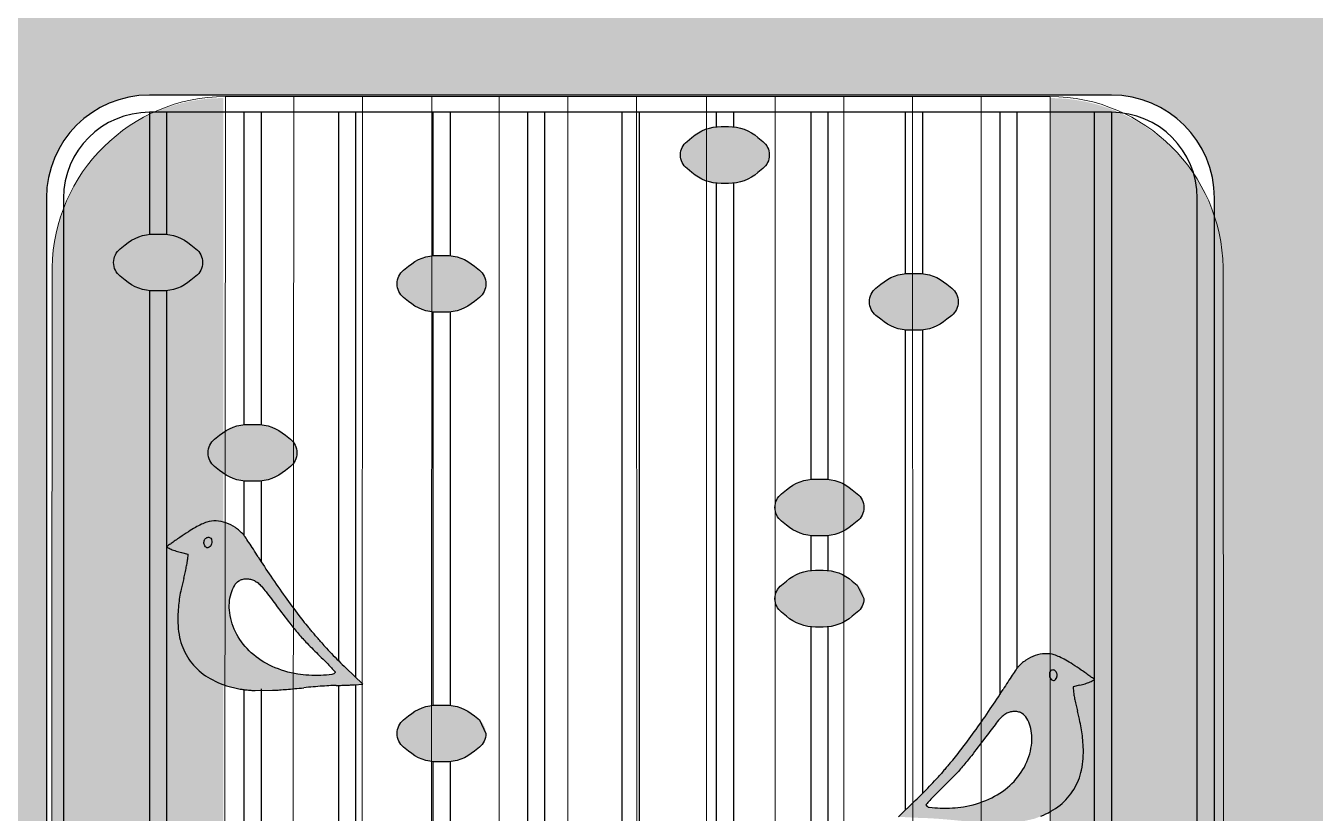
# Model space of a CAD drawing. Header units: millimetres. Extents: x 56222 to 3066687, y -650199 to -121287.
# Drawn here: x 140293.95 to 140331.48, y -185666.69 to -185643.77 of the extents above; entities that cross this region are included whole.
import ezdxf

# ---------------------------------------------------------------- set-up
doc = ezdxf.new("R2010")
doc.units = ezdxf.units.MM
doc.header["$MEASUREMENT"] = 0
for name, color, linetype, lineweight in [('A8_FURNITURE', 32, 'Continuous', 30), ('dim05', 1, 'Continuous', 13), ('Elevation 4.5', 206, 'Continuous', 5), ('FURNITURE', 32, 'Continuous', 9), ('NAME PLATE', 7, 'Continuous', 25)]:
    doc.layers.add(name, color=color, linetype=linetype, lineweight=lineweight)

msp = doc.modelspace()

# ---------------------------------------------------------------- hatches: boundary and pattern name
at = {"layer": 'dim05', "lineweight": 0, "true_color": 0xa47149, "transparency": 33554630}
h = msp.add_hatch(color=35, dxfattribs=at)
h.dxf.hatch_style = 1
h.paths.add_polyline_path([(140334.5350516986, -185637.8187954241), (140288.5429608864, -185637.8187954241), (140288.5506102971, -185729.7781201979), (140334.5427011093, -185729.7781201979), (140334.5414618115, -185714.8795877092), (140328.5427011093, -185714.8795877092), (140328.5427011093, -185717.7781201979, -0.4142135623730951), (140325.5427011093, -185720.7781201979), (140297.5451477507, -185720.7781201979, -0.4142135623730951), (140294.5451477507, -185717.7781201979), (140294.5451477507, -185648.7840202428, -0.4142135623730951), (140297.5451477507, -185645.7840202428), (140325.5427011093, -185645.7840202428, -0.4142135623730951), (140328.5427011093, -185648.7840202428), (140328.5427011093, -185675.679722592), (140334.5382010669, -185675.679722592)])
at = {"layer": 'Elevation 4.5', "lineweight": 0, "true_color": 0x000000, "transparency": 33554628}
h = msp.add_hatch(color=18, dxfattribs=at)
h.dxf.hatch_style = 1
h.paths.add_polyline_path([(140315.5869688192, -185647.531883352, 0.2335693837455621), (140315.3969354295, -185647.1317433859), (140315.2522657615, -185647.0174440036, 0.1866468864992518), (140314.4021929859, -185646.7009475137), (140314.1858597609, -185646.7009475137, 0.1866468864992447), (140313.3357869853, -185647.0174440036), (140313.1911173173, -185647.1317433859, 0.2294381312187929), (140313.0010839276, -185647.5240706734, 0.2335693837448415), (140313.1911173173, -185647.9242106395), (140313.3357869853, -185648.0385100218, 0.1866468864992493), (140314.1858597609, -185648.3550065117), (140314.4021929859, -185648.3550065117, 0.1866468864992456), (140315.2522657615, -185648.0385100218), (140315.3969354295, -185647.9242106396, 0.2294381312761698)])
h = msp.add_hatch(color=18, dxfattribs=at)
h.dxf.hatch_style = 1
h.paths.add_polyline_path([(140299.0881921399, -185650.6629312834, 0.2335693837451339), (140298.8981587502, -185650.2627913173), (140298.7534890822, -185650.148491935, 0.1866468864992515), (140297.9034163066, -185649.831995445), (140297.6870830816, -185649.831995445, 0.1866468864992447), (140296.837010306, -185650.148491935), (140296.692340638, -185650.2627913173, 0.229438131234605), (140296.5023072483, -185650.6551186047, 0.2335693837451812), (140296.692340638, -185651.0552585709), (140296.837010306, -185651.1695579532, 0.1866468864992518), (140297.6870830816, -185651.4860544431), (140297.9034163066, -185651.4860544431, 0.1866468864992437), (140298.7534890822, -185651.1695579532), (140298.8981587502, -185651.0552585709, 0.229438131234605)])
h.paths.add_polyline_path([(140307.1475470898, -185650.8822063142), (140307.0028774218, -185650.767906932, 0.1866468864992479), (140306.1528046463, -185650.451410442), (140305.9364714213, -185650.451410442, 0.186646886499249), (140305.0863986457, -185650.767906932), (140304.9417289777, -185650.8822063143, 0.2294381312187934), (140304.751695588, -185651.2745336017, 0.2335693837454127), (140304.9417289777, -185651.6746735679), (140305.0863986457, -185651.7889729502, 0.1866468864992496), (140305.9364714213, -185652.1054694401), (140306.1528046463, -185652.1054694401, 0.1866468864992459), (140307.0028774218, -185651.7889729502), (140307.1475470898, -185651.6746735679, 0.2294381312761696), (140307.3375804795, -185651.2823462804, 0.2335693837839362)])
h.paths.add_polyline_path([(140301.6479548634, -185655.8037559156), (140301.5032851954, -185655.6894565333, 0.1866468864992447), (140300.6532124198, -185655.3729600434), (140300.4368791948, -185655.3729600434, 0.1866468864992453), (140299.5868064193, -185655.6894565333), (140299.4421367512, -185655.8037559157, 0.2294381312187938), (140299.2521033615, -185656.1960832031, 0.2335693837448415), (140299.4421367512, -185656.5962231692), (140299.5868064193, -185656.7105225515, 0.1866468864992492), (140300.4368791948, -185657.0270190415), (140300.6532124198, -185657.0270190415, 0.186646886499244), (140301.5032851954, -185656.7105225515), (140301.6479548634, -185656.5962231693, 0.229438131276169), (140301.8379882531, -185656.2038958818, 0.2335693837839357)])
h = msp.add_hatch(color=18, dxfattribs=at)
h.dxf.hatch_style = 1
h.paths.add_polyline_path([(140321.0865610456, -185651.8061254187, 0.2335693837455621), (140320.896527656, -185651.4059854525), (140320.7518579879, -185651.2916860702, 0.1866468864992518), (140319.9017852124, -185650.9751895803), (140319.6854519874, -185650.9751895803, 0.1866468864992447), (140318.8353792118, -185651.2916860702), (140318.6907095438, -185651.4059854526, 0.2294381312187929), (140318.5006761541, -185651.79831274, 0.2335693837448415), (140318.6907095438, -185652.1984527061), (140318.8353792118, -185652.3127520884, 0.1866468864992493), (140319.6854519874, -185652.6292485784), (140319.9017852124, -185652.6292485784, 0.1866468864992456), (140320.7518579879, -185652.3127520884), (140320.8965276559, -185652.1984527062, 0.2294381312761698)])
h = msp.add_hatch(color=18, dxfattribs=at)
h.dxf.hatch_style = 1
h.paths.add_polyline_path([(140318.3367649324, -185657.7943405595, 0.2335693837455621), (140318.1467315427, -185657.3942005933), (140318.0020618747, -185657.279901211, 0.1866468864992518), (140317.1519890991, -185656.9634047211), (140316.9356558741, -185656.9634047211, 0.1866468864992447), (140316.0855830986, -185657.279901211), (140315.9409134305, -185657.3942005933, 0.2294381312187929), (140315.7508800408, -185657.7865278808, 0.2335693837448415), (140315.9409134305, -185658.1866678469), (140316.0855830986, -185658.3009672292, 0.1866468864992493), (140316.9356558741, -185658.6174637192), (140317.1519890991, -185658.6174637192, 0.1866468864992456), (140318.0020618747, -185658.3009672292), (140318.1467315427, -185658.186667847, 0.2294381312761698)])
h = msp.add_hatch(color=18, dxfattribs=at)
h.dxf.hatch_style = 1
edge = h.paths.add_edge_path()
edge.add_arc((140281.4802766849, -185671.3161949207), 22.71277757108558, 32.16172456926157, 32.81148210288643)
edge.add_arc((140286.7603878733, -185667.9118976654), 16.43035654375045, 32.81148210665176, 33.63723764329593)
edge.add_arc((140285.7816858284, -185668.563093992), 17.60590507442646, 33.63732160428831, 34.28730340976625)
edge.add_arc((140299.7705622937, -185659.0250711597), 0.674793347500813, 34.28730343310656, 41.16894355051372)
edge.add_arc((140299.3738456621, -185659.3719906622), 1.201801152872894, 41.16894354354579, 55.9920307366927)
edge.add_arc((140299.395425353, -185659.3400070516), 1.163218327600577, 55.99203073469801, 71.17988011244289)
edge.add_arc((140299.432661643, -185659.2307579685), 1.047797777297143, 71.1799864031716, 87.21540258183099)
edge.add_arc((140299.4465321404, -185658.9455838333), 0.7622865198643559, 87.21540257365744, 107.569980809068)
edge.add_arc((140299.605738788, -185659.4483806333), 1.289687106465092, 107.5699808175182, 114.984230487483)
edge.add_arc((140300.169309071, -185660.6578299747), 2.62399560651567, 114.984230472451, 119.3422138767468)
edge.add_arc((140300.7768600076, -185661.7386064191), 3.863832637452334, 119.3422138913767, 122.918402823684)
edge.add_arc((140303.3590651264, -185665.7272781277), 8.615388727239672, 122.9184028174024, 124.8820485785528)
edge.add_arc((140330.8378075738, -185705.1434437473), 56.66448235709579, 124.8820485660495, 125.0486099598604)
edge.add_arc((140317.357892401, -185685.9268498506), 33.19140002734221, 125.0486100054601, 125.297528854635)
edge.add_arc((140337.975514515, -185715.0488250652), 68.87298886579251, 125.2975288079876, 125.400118313947)
edge.add_arc((140298.2258915768, -185659.1159165257), 0.2543122433924807, 125.400118316436, 130.7660377782542)
edge.add_arc((140298.0710486379, -185658.9363141359), 0.01717651394238802, 130.7660378935498, 241.7913550572283)
edge.add_arc((140298.7494517421, -185657.6715559486), 1.452392192579913, 241.7913550735764, 246.6074439563219)
edge.add_arc((140298.8205749515, -185657.5071413058), 1.631530925651959, 246.6074439603124, 252.0734011422824)
edge.add_arc((140298.9852409262, -185656.9981336808), 2.166510967779784, 252.0734011402797, 256.4923487535344)
edge.add_line((140298.4791976686, -185659.1047162202), (140298.6635026259, -185659.148989957))
edge.add_line((140298.6635026259, -185659.148989957), (140298.6544534306, -185659.3039763482))
edge.add_arc((140297.9026452379, -185659.2600804995), 0.7530885764697608, 350.1867725936558, 356.65846321495945, ccw=False)
edge.add_arc((140293.2107372459, -185658.4485317226), 5.514665208493895, 348.6954306194755, 350.18677260226514, ccw=False)
edge.add_arc((140292.5600522278, -185658.3184649875), 6.178222552240888, 347.16117339176003, 348.6954936126226, ccw=False)
edge.add_arc((140292.3088661443, -185658.2612226114), 6.435848517784304, 345.672186875351, 347.1612144690426, ccw=False)
edge.add_arc((140310.2244499569, -185662.837110634), 12.0548760364553, 165.6721868666316, 167.2040636775351)
edge.add_arc((140302.3616803755, -185661.0513196521), 3.991862026780903, 167.204063686911, 170.6969806769675)
edge.add_arc((140301.7486762381, -185660.9508988679), 3.370687006033028, 170.6970534266985, 174.5650807287393)
edge.add_arc((140304.8993671725, -185661.2506643258), 6.535606071972467, 174.565080738195, 176.9223248547493)
edge.add_arc((140300.9758909212, -185661.0397096513), 2.606462683265474, 176.9223248525256, 191.7869719320551)
edge.add_arc((140300.1800978686, -185661.2057706437), 1.793527977553087, 191.7869719330732, 211.4585563509173)
edge.add_arc((140300.115201976, -185661.2454743579), 1.717449979413286, 211.4585563533364, 231.6243327161126)
edge.add_arc((140300.442306931, -185660.8324103711), 2.244346087587395, 231.6243327160234, 248.1267195580764)
edge.add_line((140299.6061644601, -185662.9151861942), (140299.7852785538, -185662.9870925891))
edge.add_line((140299.7852785538, -185662.9870925891), (140300.1445278553, -185663.0688922849))
edge.add_arc((140300.4394962927, -185661.5294255571), 1.567470632925063, 259.1533424034242, 262.434350220214)
edge.add_arc((140300.9825027252, -185657.441086274), 5.691712875962254, 262.4343501949585, 263.6909855828025)
edge.add_arc((140301.0439490542, -185656.885314059), 6.250871535311828, 263.6909856047576, 264.9343735003256)
edge.add_arc((140300.9135278233, -185658.3566238217), 4.773792622310335, 264.9343735001598, 266.4562436123144)
edge.add_line((140300.6184559288, -185663.1212884036), (140301.1252956739, -185663.1055746074))
edge.add_line((140301.1252956739, -185663.1055746074), (140301.2512273007, -185663.1055746074))
edge.add_arc((140301.2512273003, -185662.0569983513), 1.048576256143861, 270.0000000222639, 274.4026507890214)
edge.add_arc((140299.0769286468, -185633.8165460012), 29.37260710579882, 274.4026507642312, 274.7970686569487)
edge.add_arc((140299.2805759187, -185636.2436564366), 26.9369681186945, 274.7971488530964, 275.310263421353)
edge.add_arc((140298.2994846538, -185625.6887976321), 37.53732586980061, 275.3103236337591, 275.7105061503938)
edge.add_arc((140304.0074319097, -185682.7691454403), 19.82770500941959, 94.91844812055871, 95.7105061553006, ccw=False)
edge.add_arc((140304.0880749084, -185683.7060819931), 20.76810566715427, 94.15348781103518, 94.9184901770812, ccw=False)
edge.add_arc((140303.924096819, -185681.4478972862), 18.50397515314464, 93.39746178999599, 94.1535177038175, ccw=False)
edge.add_arc((140303.0145937348, -185666.1277550074), 3.156859616249403, 90.60034834854628, 93.39746178710669, ccw=False)
edge.add_arc((140302.89798424, -185654.9992372193), 7.972269097740296, 270.6003483631366, 271.0369806123186)
edge.add_line((140303.0422642766, -185662.970200639), (140303.7524566815, -185662.9344339143))
edge.add_arc((140319.8767440679, -185645.6261095705), 23.65524752161354, 223.9404505925304, 227.0283183088817, ccw=False)
edge.add_arc((140314.3842838192, -185650.9412046147), 16.01214733226215, 222.896776801858, 223.8834857300156, ccw=False)
edge.add_arc((140305.4894802884, -185659.2058337045), 3.870416654803198, 220.0632280018442, 222.8967767977496, ccw=False)
edge.add_arc((140226.9103947016, -185725.2894223112), 98.80242968147073, 40.06322799918034, 40.1516844981128)
edge.add_arc((140240.1219655121, -185714.1439864795), 81.51757089850346, 40.15175099837433, 40.25570186641909)
edge.add_arc((140243.4134232277, -185711.3570857555), 77.20474009557171, 40.25575072261492, 40.34538112926886)
edge.add_arc((140297.7512058982, -185665.2012534075), 5.909891156234724, 40.3453811102247, 40.94446054311418)
edge.add_arc((140308.0895194021, -185656.2318739536), 7.776981894013973, 217.2227130501662, 220.944460562683, ccw=False)
edge.add_arc((140321.4227072086, -185646.103100343), 24.52111375975269, 215.641396512841, 217.2227130518501, ccw=False)
edge.add_arc((140323.3156321363, -185644.7458294854), 26.85035160999695, 214.0867432932073, 215.6413965111122, ccw=False)
edge.add_arc((140317.8003667379, -185648.4780841373), 20.19093142486694, 212.1617245665263, 214.0867432949394, ccw=False)
edge = h.paths.add_edge_path(flags=16)
edge.add_arc((140299.3580417814, -185658.7853392561), 0.2322651146118047, 204.4953488956486, 219.9434680252169, ccw=False)
edge.add_arc((140299.3060672877, -185658.8090203023), 0.1751499683182469, 171.290389192147, 204.4953488683468, ccw=False)
edge.add_arc((140299.2968463743, -185658.8076077213), 0.1658214834924032, 136.6978099472737, 171.2903892049318, ccw=False)
edge.add_arc((140299.2592149793, -185658.7721429727), 0.1141120038685766, 93.00279646678632, 136.6978099550661, ccw=False)
edge.add_arc((140299.2585066592, -185658.7586400299), 0.1005904958060329, 45.000014898631775, 93.00279645580622, ccw=False)
edge.add_arc((140299.2619811849, -185658.7551655404), 0.09567680006221069, 11.325878481928214, 45.00003095784922, ccw=False)
edge.add_arc((140299.1020980477, -185658.7871884474), 0.2587353297781608, -4.7066212332899795, 11.325878482564974, ccw=False)
edge.add_arc((140299.0887451144, -185658.7860890829), 0.272133442740565, 339.6071331042216, 355.2933787699598, ccw=False)
edge.add_arc((140299.2232057556, -185658.8360754929), 0.1286820390840577, 312.14464819820995, 339.6071330874381, ccw=False)
edge.add_arc((140299.2133096113, -185658.8251403555), 0.1434302898713241, 290.55917258419873, 312.14464822246345, ccw=False)
edge.add_arc((140299.2396912759, -185658.8954797827), 0.06830621089635083, 252.9833380006609, 290.55917254643856, ccw=False)
edge.add_arc((140299.2442309188, -185658.8806467088), 0.08381841382622764, 219.9434680186553, 252.98333803240502, ccw=False)
edge = h.paths.add_edge_path(flags=16)
edge.add_arc((140300.3264701446, -185660.1951904546), 0.3224896342936749, 104.54598176385619, 123.51146245731499, ccw=False)
edge.add_arc((140300.3709580927, -185660.3666448312), 0.4996217341068242, 90.8832227233267, 104.5459817776453, ccw=False)
edge.add_arc((140300.3715409848, -185660.4044547997), 0.5374361954011544, 77.69642233482853, 90.88322270792588, ccw=False)
edge.add_arc((140300.3872122357, -185660.3326015101), 0.4638938039961975, 62.970975317138425, 77.69642235515062, ccw=False)
edge.add_arc((140300.3152043675, -185660.4737481014), 0.622347246046015, 51.14747338085027, 62.970975305511615, ccw=False)
edge.add_arc((140300.2033977876, -185660.61254668), 0.8005767519077509, 41.35852815053022, 51.14747337910302, ccw=False)
edge.add_arc((140298.551724429, -185662.0665692463), 3.00107817356593, 37.224918750188124, 41.3585281564371, ccw=False)
edge.add_arc((140247.0940680681, -185701.1603415164), 67.62470719938264, 36.79428501611818, 37.22491874805053, ccw=False)
edge.add_arc((140335.6875085862, -185634.8977615693), 43.00768952093476, 216.7942850155055, 217.637653555101)
edge.add_arc((140307.476234264, -185656.6529175619), 7.382378137841509, 217.6376535555531, 220.7440865039881)
edge.add_arc((140306.3746860016, -185657.6018741866), 5.928443046414641, 220.7440865036091, 224.3298438756137)
edge.add_arc((140316.8765304409, -185647.3428686672), 20.60958506176154, 224.3298438766727, 225.7480068876762)
edge.add_arc((140289.5507714006, -185675.3915927938), 18.5494245306522, 44.86726686309112, 45.748006887651115, ccw=False)
edge.add_arc((140298.9598321702, -185666.0260259717), 5.27372242245683, 42.62086097932121, 44.86726685715291, ccw=False)
edge.add_arc((140297.1786895181, -185667.6650678554), 7.694244565161012, 41.450303158881525, 42.62086099310898, ccw=False)
edge.add_arc((140302.9298503033, -185662.5857568135), 0.02122358009796283, -32.61788156688658, 41.45030317844203, ccw=False)
edge.add_arc((140302.8421095265, -185662.5296056553), 0.125393616470867, 275.88485687641503, 327.3821184445491, ccw=False)
edge.add_arc((140302.3121135034, -185657.3876492447), 5.294591959775962, 272.4032081349221, 275.8848568685409, ccw=False)
edge.add_arc((140302.3659363367, -185658.670106843), 4.011005426326134, 267.33728693384694, 272.40320813495885, ccw=False)
edge.add_arc((140302.3047929243, -185659.9848324521), 2.694858799206424, 260.5119849194672, 267.33728693438877, ccw=False)
edge.add_arc((140302.3606678861, -185659.6505072557), 3.033820962743133, 245.8124506496482, 260.51198491980324, ccw=False)
edge.add_arc((140302.0716127192, -185660.2940581572), 2.328334852051495, 227.8874133910659, 245.81245064905892, ccw=False)
edge.add_arc((140301.8736403049, -185660.5130618348), 2.033113430747092, 208.563410003735, 227.8874133889282, ccw=False)
edge.add_arc((140301.6922428504, -185660.6118099414), 1.826579595609213, 187.620794974303, 208.563486297588, ccw=False)
edge.add_arc((140301.2939295332, -185660.66510343), 1.424716814798801, 176.1607285301803, 187.6207949680533, ccw=False)
edge.add_arc((140301.1807331723, -185660.6575070034), 1.311265848237073, 163.965792939255, 176.1607285358748, ccw=False)
edge.add_arc((140300.9246809602, -185660.5839197456), 1.044849219870216, 150.4171642868732, 163.9657929342519, ccw=False)
edge.add_arc((140300.3786032692, -185660.2739207878), 0.4169159444802546, 123.51146246436971, 150.4171642894861, ccw=False)
h = msp.add_hatch(color=18, dxfattribs=at)
h.dxf.hatch_style = 1
h.paths.add_polyline_path([(140318.3367649324, -185660.4483995575, 0.2335693837455621), (140318.1467315427, -185660.0482595914), (140318.0020618747, -185659.9339602091, 0.1866468864992518), (140317.1519890991, -185659.6174637192), (140316.9356558741, -185659.6174637192, 0.1866468864992447), (140316.0855830986, -185659.9339602091), (140315.9409134305, -185660.0482595914, 0.2294381312187929), (140315.7508800408, -185660.4405868789, 0.2335693837448415), (140315.9409134305, -185660.840726845), (140316.0855830986, -185660.9550262273, 0.1866468864992493), (140316.9356558741, -185661.2715227172), (140317.1519890991, -185661.2715227172, 0.1866468864992456), (140318.0020618747, -185660.9550262273), (140318.1467315427, -185660.8407268451, 0.2294381312761698)])
h = msp.add_hatch(color=18, dxfattribs=at)
h.dxf.hatch_style = 1
edge = h.paths.add_edge_path()
edge.add_arc((140341.6171983206, -185675.1792005822), 22.71277757108558, 507.18851789711357, 507.8382754307384, ccw=False)
edge.add_arc((140336.3370871322, -185671.7749033269), 16.43035654375045, 506.36276235670414, 507.1885178933482, ccw=False)
edge.add_arc((140337.3157891771, -185672.4260996536), 17.60590507442646, 505.7126965902337, 506.36267839571167, ccw=False)
edge.add_arc((140323.3269127118, -185662.8880768213), 0.674793347500813, 498.8310564494863, 505.71269656689344, ccw=False)
edge.add_arc((140323.7236293434, -185663.2349963237), 1.201801152872894, 484.0079692633073, 498.83105645645423, ccw=False)
edge.add_arc((140323.7020496525, -185663.2030127131), 1.163218327600577, 468.8201198875571, 484.007969265302, ccw=False)
edge.add_arc((140323.6648133625, -185663.0937636301), 1.047797777297143, 452.784597418169, 468.8200135968284, ccw=False)
edge.add_arc((140323.6509428651, -185662.8085894948), 0.7622865198643559, 432.43001919093206, 452.78459742634254, ccw=False)
edge.add_arc((140323.4917362175, -185663.3113862948), 1.289687106465092, 425.01576951251707, 432.4300191824818, ccw=False)
edge.add_arc((140322.9281659345, -185664.5208356362), 2.62399560651567, 420.65778612325323, 425.015769527549, ccw=False)
edge.add_arc((140322.3206149979, -185665.6016120806), 3.863832637452334, 417.08159717631605, 420.65778610862327, ccw=False)
edge.add_arc((140319.7384098791, -185669.5902837892), 8.615388727239672, 415.1179514214472, 417.0815971825976, ccw=False)
edge.add_arc((140292.2596674316, -185709.0064494089), 56.66448235709579, 414.95139004013964, 415.11795143395045, ccw=False)
edge.add_arc((140305.7395826045, -185689.7898555122), 33.19140002734221, 414.70247114536494, 414.95138999453985, ccw=False)
edge.add_arc((140285.1219604905, -185718.9118307267), 68.87298886579251, 414.599881686053, 414.7024711920124, ccw=False)
edge.add_arc((140324.8715834286, -185662.9789221873), 0.2543122433924807, 409.23396222174586, 414.5998816835639, ccw=False)
edge.add_arc((140325.0264263676, -185662.7993197975), 0.01717651394238802, 298.2086449427716, 409.2339621064502, ccw=False)
edge.add_arc((140324.3480232634, -185661.5345616101), 1.452392192579913, 293.39255604367804, 298.2086449264236, ccw=False)
edge.add_arc((140324.276900054, -185661.3701469674), 1.631530925651959, 287.9265988577175, 293.39255603968763, ccw=False)
edge.add_arc((140324.1122340793, -185660.8611393424), 2.166510967779784, 283.5076512464655, 287.9265988597203, ccw=False)
edge.add_line((140324.6182773368, -185662.9677218817), (140324.4339723796, -185663.0119956185))
edge.add_line((140324.4339723796, -185663.0119956185), (140324.4430215749, -185663.1669820097))
edge.add_arc((140325.1948297675, -185663.123086161), 0.7530885764697608, 183.3415367850405, 189.8132274063442)
edge.add_arc((140329.8867377595, -185662.3115373841), 5.514665208493895, 189.8132273977349, 191.3045693805245)
edge.add_arc((140330.5374227777, -185662.181470649), 6.178222552240888, 191.3045063873774, 192.83882660824)
edge.add_arc((140330.7886088612, -185662.1242282729), 6.435848517784304, 192.8387855309574, 194.327813124649)
edge.add_arc((140312.8730250486, -185666.7001162955), 12.0548760364553, 372.79593632246485, 374.32781313336847, ccw=False)
edge.add_arc((140320.73579463, -185664.9143253137), 3.991862026780903, 369.3030193230325, 372.795936313089, ccw=False)
edge.add_arc((140321.3487987674, -185664.8139045295), 3.370687006033028, 365.4349192712607, 369.3029465733015, ccw=False)
edge.add_arc((140318.198107833, -185665.1136699873), 6.535606071972467, 363.0776751452507, 365.434919261805, ccw=False)
edge.add_arc((140322.1215840843, -185664.9027153129), 2.606462683265474, 348.2130280679449, 363.0776751474744, ccw=False)
edge.add_arc((140322.9173771369, -185665.0687763053), 1.793527977553087, 328.5414436490827, 348.21302806692677, ccw=False)
edge.add_arc((140322.9822730295, -185665.1084800194), 1.717449979413286, 308.3756672838874, 328.5414436466636, ccw=False)
edge.add_arc((140322.6551680745, -185664.6954160326), 2.244346087587395, 291.87328044192355, 308.37566728397655, ccw=False)
edge.add_line((140323.4913105454, -185666.7781918557), (140323.3121964517, -185666.8500982506))
edge.add_line((140323.3121964517, -185666.8500982506), (140322.9529471502, -185666.9318979465))
edge.add_arc((140322.6579787128, -185665.3924312187), 1.567470632925063, 277.56564977978604, 280.84665759657577, ccw=False)
edge.add_arc((140322.1149722803, -185661.3040919356), 5.691712875962254, 276.30901441719755, 277.5656498050415, ccw=False)
edge.add_arc((140322.0535259513, -185660.7483197206), 6.250871535311828, 275.0656264996744, 276.3090143952424, ccw=False)
edge.add_arc((140322.1839471822, -185662.2196294833), 4.773792622310335, 273.5437563876856, 275.06562649984016, ccw=False)
edge.add_line((140322.4790190767, -185666.9842940652), (140321.9721793316, -185666.968580269))
edge.add_line((140321.9721793316, -185666.968580269), (140321.8462477048, -185666.968580269))
edge.add_arc((140321.8462477052, -185665.9200040128), 1.048576256143861, 265.59734921097856, 269.99999997773614, ccw=False)
edge.add_arc((140324.0205463587, -185637.6795516628), 29.37260710579882, 265.2029313430513, 265.59734923576883, ccw=False)
edge.add_arc((140323.8168990868, -185640.1066620982), 26.9369681186945, 264.689736578647, 265.20285114690364, ccw=False)
edge.add_arc((140324.7979903517, -185629.5518032937), 37.53732586980061, 264.28949384960623, 264.68967636624086, ccw=False)
edge.add_arc((140319.0900430958, -185686.6321511018), 19.82770500941959, 444.2894938446994, 445.0815518794412)
edge.add_arc((140319.0094000971, -185687.5690876547), 20.76810566715427, 445.0815098229188, 445.8465121889648)
edge.add_arc((140319.1733781865, -185685.3109029477), 18.50397515314464, 445.8464822961825, 446.602538210004)
edge.add_arc((140320.0828812707, -185669.9907606689), 3.156859616249403, 446.6025382128933, 449.3996516514537)
edge.add_arc((140320.1994907655, -185658.8622428809), 7.972269097740296, 268.96301938768136, 269.39965163686344, ccw=False)
edge.add_line((140320.0552107289, -185666.8332063006), (140319.3450183239, -185666.7974395758))
edge.add_arc((140303.2207309376, -185649.489115232), 23.65524752161354, 312.9716816911183, 316.0595494074697)
edge.add_arc((140308.7131911863, -185654.8042102763), 16.01214733226215, 316.1165142699844, 317.103223198142)
edge.add_arc((140317.6079947171, -185663.0688393661), 3.870416654803198, 317.1032232022504, 319.9367719981558)
edge.add_arc((140396.1870803038, -185729.1524279728), 98.80242968147073, 499.8483155018872, 499.9367720008196, ccw=False)
edge.add_arc((140382.9755094934, -185718.006992141), 81.51757089850346, 499.7442981335809, 499.84824900162573, ccw=False)
edge.add_arc((140379.6840517778, -185715.2200914171), 77.20474009557171, 499.6546188707312, 499.7442492773851, ccw=False)
edge.add_arc((140325.3462691073, -185669.0642590691), 5.909891156234724, 499.0555394568858, 499.6546188897753, ccw=False)
edge.add_arc((140315.0079556034, -185660.0948796151), 7.776981894013973, 319.0555394373171, 322.7772869498338)
edge.add_arc((140301.6747677969, -185649.9661060046), 24.52111375975269, 322.7772869481498, 324.358603487159)
edge.add_arc((140299.7818428692, -185648.6088351469), 26.85035160999695, 324.3586034888878, 325.9132567067927)
edge.add_arc((140305.2971082676, -185652.3410897988), 20.19093142486694, 325.9132567050606, 327.8382754334737)
edge = h.paths.add_edge_path(flags=16)
edge.add_arc((140323.7394332241, -185662.6483449176), 0.2322651146118047, 320.0565319747831, 335.5046511043514)
edge.add_arc((140323.7914077177, -185662.6720259639), 0.1751499683182469, 335.5046511316532, 368.709610807853)
edge.add_arc((140323.8006286311, -185662.6706133828), 0.1658214834924032, 368.7096107950683, 403.3021900527262)
edge.add_arc((140323.8382600262, -185662.6351486342), 0.1141120038685766, 403.3021900449339, 446.9972035332137)
edge.add_arc((140323.8389683463, -185662.6216456915), 0.1005904958060329, 446.9972035441938, 494.9999851013681)
edge.add_arc((140323.8354938206, -185662.618171202), 0.09567680006221069, 494.9999690421509, 528.6741215180718)
edge.add_arc((140323.9953769578, -185662.650194109), 0.2587353297781608, 528.674121517435, 544.70662123329)
edge.add_arc((140324.0087298911, -185662.6490947445), 0.272133442740565, 184.7066212300402, 200.3928668957784)
edge.add_arc((140323.8742692499, -185662.6990811545), 0.1286820390840577, 200.3928669125619, 227.8553518017901)
edge.add_arc((140323.8841653941, -185662.6881460171), 0.1434302898713241, 227.8553517775366, 249.4408274158013)
edge.add_arc((140323.8577837296, -185662.7584854443), 0.06830621089635083, 249.4408274535614, 287.0166619993391)
edge.add_arc((140323.8532440867, -185662.7436523704), 0.08381841382622764, 287.016661967595, 320.0565319813447)
edge = h.paths.add_edge_path(flags=16)
edge.add_arc((140322.7710048609, -185664.0581961162), 0.3224896342936749, 416.488537542685, 435.4540182361438)
edge.add_arc((140322.7265169128, -185664.2296504928), 0.4996217341068242, 435.4540182223546, 449.1167772766733)
edge.add_arc((140322.7259340207, -185664.2674604613), 0.5374361954011544, 449.116777292074, 462.3035776651715)
edge.add_arc((140322.7102627697, -185664.1956071717), 0.4638938039961975, 462.3035776448494, 477.0290246828616)
edge.add_arc((140322.782270638, -185664.3367537629), 0.622347246046015, 477.0290246944884, 488.8525266191497)
edge.add_arc((140322.8940772179, -185664.4755523416), 0.8005767519077509, 488.852526620897, 498.6414718494698)
edge.add_arc((140324.5457505765, -185665.9295749078), 3.00107817356593, 498.6414718435628, 502.7750812498119)
edge.add_arc((140376.0034069374, -185705.023347178), 67.62470719938264, 502.7750812519495, 503.2057149838819)
edge.add_arc((140287.4099664193, -185638.7607672309), 43.00768952093476, 322.362346444899, 323.20571498449453, ccw=False)
edge.add_arc((140315.6212407415, -185660.5159232235), 7.382378137841509, 319.25591349601183, 322.36234644444687, ccw=False)
edge.add_arc((140316.7227890039, -185661.4648798482), 5.928443046414641, 315.6701561243863, 319.2559134963909, ccw=False)
edge.add_arc((140306.2209445646, -185651.2058743288), 20.60958506176154, 314.2519931123239, 315.6701561233273, ccw=False)
edge.add_arc((140333.5467036049, -185679.2545984554), 18.5494245306522, 494.2519931123489, 495.1327331369088)
edge.add_arc((140324.1376428353, -185669.8890316333), 5.27372242245683, 495.1327331428471, 497.3791390206788)
edge.add_arc((140325.9187854874, -185671.5280735169), 7.694244565161012, 497.379139006891, 498.5496968411185)
edge.add_arc((140320.1676247022, -185666.448762475), 0.02122358009796283, 498.549696821558, 572.6178815668867)
edge.add_arc((140320.255365479, -185666.3926113168), 0.125393616470867, 212.6178815554509, 264.115143123585)
edge.add_arc((140320.7853615021, -185661.2506549063), 5.294591959775962, 264.1151431314591, 267.5967918650779)
edge.add_arc((140320.7315386688, -185662.5331125046), 4.011005426326134, 267.5967918650412, 272.6627130661531)
edge.add_arc((140320.7926820812, -185663.8478381137), 2.694858799206424, 272.6627130656112, 279.4880150805329)
edge.add_arc((140320.7368071194, -185663.5135129173), 3.033820962743133, 279.4880150801967, 294.1875493503518)
edge.add_arc((140321.0258622863, -185664.1570638188), 2.328334852051495, 294.187549350941, 312.1125866089341)
edge.add_arc((140321.2238347006, -185664.3760674963), 2.033113430747092, 312.1125866110718, 331.436589996265)
edge.add_arc((140321.4052321551, -185664.474815603), 1.826579595609213, 331.436513702412, 352.379205025697)
edge.add_arc((140321.8035454723, -185664.5281090916), 1.424716814798801, 352.3792050319467, 363.8392714698197)
edge.add_arc((140321.9167418331, -185664.520512665), 1.311265848237073, 363.8392714641251, 376.0342070607451)
edge.add_arc((140322.1727940453, -185664.4469254072), 1.044849219870216, 376.0342070657481, 389.5828357131268)
edge.add_arc((140322.7188717363, -185664.1369264494), 0.4169159444802546, 389.5828357105138, 416.4885375356303)
h = msp.add_hatch(color=18, dxfattribs=at)
h.dxf.hatch_style = 1
h.paths.add_polyline_path([(140307.3375804795, -185664.3758690904, 0.2335693837455621), (140307.1475470899, -185663.9757291242), (140307.0028774218, -185663.861429742, 0.1866468864992518), (140306.1528046463, -185663.544933252), (140305.9364714213, -185663.544933252, 0.1866468864992447), (140305.0863986457, -185663.861429742), (140304.9417289777, -185663.9757291243, 0.2294381312187929), (140304.751695588, -185664.3680564117, 0.2335693837448415), (140304.9417289777, -185664.7681963778), (140305.0863986457, -185664.8824957601, 0.1866468864992493), (140305.9364714213, -185665.1989922501), (140306.1528046463, -185665.1989922501, 0.1866468864992456), (140307.0028774218, -185664.8824957601), (140307.1475470898, -185664.7681963779, 0.2294381312761698)])
at = {"layer": 'NAME PLATE', "lineweight": 0, "true_color": 0x000000, "transparency": 33554687}
h = msp.add_hatch(color=18, dxfattribs=at)
h.dxf.hatch_style = 1
h.set_gradient(color1=(153, 155, 55), color2=(229, 232, 120), name='INVCYLINDER')
h.paths.add_polyline_path([(140328.7947264182, -185650.8521996611, 0.4109880837196706), (140323.7575289289, -185645.8702334602), (140323.7575289289, -185688.816317415), (140328.7947264182, -185688.8126676246)], flags=17)
h.paths.add_polyline_path([(140328.7948936362, -185692.8302053807, 0.9852287181319922), (140328.7324906448, -185688.831743433), (140323.7575289289, -185688.816317415), (140323.7575289289, -185715.777076743), (140299.6953851223, -185715.777076743), (140299.6953851223, -185645.8699301007, 0.4142438736979137), (140294.71270385, -185650.852199704), (140294.6654377181, -185715.8017335852, 0.4139882622943566), (140299.6654362386, -185720.8055800042), (140323.7147501351, -185720.8240807569, 0.4196556007892562), (140328.8233879275, -185715.7968514695)])

# ---------------------------------------------------------------- linework, layer by layer
at = {"layer": 'A8_FURNITURE', "linetype": 'ByBlock', "lineweight": 15, "transparency": 33554687}
for p, q in [((140299.7590735042, -185645.8229483099, 531.9840777681574), (140299.6969221056, -185715.7291348077, -260.0136148767915)), ((140299.7498429924, -185645.8229476963, -42.33362148404757), (140323.757469263, -185645.8245435486, 42.33362148404757)), ((140301.7454549905, -185645.82308035, 2.395492587626329), (140301.7046890333, -185715.7306793507, -1.503754232695003)), ((140303.7467380596, -185645.8232133808, 2.394176148815795), (140303.7338572473, -185692.7799836347)), ((140305.7613008506, -185645.8233472943, 2.393617538788078), (140305.7495323398, -185688.7843565681, -0.000630084406848308)), ((140307.7338570923, -185688.7817740689), (140307.7200326467, -185645.8234774965, -487.9421630689676)), ((140309.7338570148, -185688.7812173552), (140309.720032871, -185645.8236104419, -487.9134593371583)), ((140311.7338569374, -185688.7806606414), (140311.7200330953, -185645.8237433874, -487.884758061)), ((140313.7559606078, -185645.8238787211, 2.387592677821921), (140313.7592557735, -185688.7806279195)), ((140315.7559610107, -185645.8240116666, 2.386277242904157), (140315.7592563129, -185688.7822872096)), ((140317.7559615065, -185645.8241446121, 2.384537402067849), (140317.7592576199, -185688.7867040672)), ((140319.7567133972, -185645.8242776075, -0.1817113195797617), (140319.7634981301, -185688.7724148096, -160.2193061978)), ((140321.7547000893, -185688.7707180413, -160.2096370109974), (140321.7574693213, -185645.8244106032, -0.182592512647517)), ((140328.7946667522, -185650.8049138975, -42.33362148404757), (140328.811428368, -185688.7853738615, -172.4779544589025))]:
    msp.add_line(p, q, dxfattribs=at)
for points in [[(140323.7546994428, -185688.7690137764), (140323.757469263, -185645.8245435486)], [(140294.6687770123, -185715.9388501193), (140294.7126455032, -185650.8049138975)]]:
    msp.add_lwpolyline(points, dxfattribs=at)
for centre, start, end in [((140299.7805287528, -185650.8914772894, -42.33362148404757), 90.34687438484943, 179.0214386323022), ((140323.7267835026, -185650.8914772894, -42.33362148404757), 0.9785613676978492, 89.65312561681807)]:
    msp.add_arc(centre, 5.068622480763499, start, end, dxfattribs=at)
at = {"layer": 'Elevation 4.5', "color": 18, "lineweight": 30, "true_color": 0x000000, "transparency": 33554687}
for p, q in [((140297.5452496941, -185646.2840202428), (140297.5452496941, -185649.8382198975)), ((140298.0452496941, -185646.2840202428), (140298.0452496941, -185649.8382198974)), ((140300.2950458073, -185646.2840202428), (140300.2950458073, -185655.3791844958)), ((140300.7950458073, -185646.2840202428), (140300.7950458073, -185655.3791844958)), ((140303.0448419205, -185646.2840202428), (140303.0448419205, -185662.2466960759)), ((140303.5448419205, -185646.2840202428), (140303.5448419205, -185662.7339515904)), ((140305.7946380338, -185646.2840202428), (140305.7946380338, -185650.4576348945)), ((140306.2946380338, -185646.2840202428), (140306.2946380338, -185650.4576348944)), ((140308.544434147, -185646.2840202428), (140308.544434147, -185678.7601151002)), ((140309.044434147, -185646.2840202428), (140309.044434147, -185674.6051755628)), ((140311.2942302602, -185646.2840202428), (140311.2942302602, -185655.8389998387)), ((140311.7942302602, -185646.2840202428), (140311.7942302602, -185655.8220717013)), ((140314.0440263734, -185646.2840202428), (140314.0440263734, -185646.7071719661)), ((140314.5440263734, -185646.2840202428), (140314.5440263734, -185646.7071719661)), ((140316.7938224866, -185646.2840202428), (140316.7938224866, -185656.9696291735)), ((140317.2938224866, -185646.2840202428), (140317.2938224866, -185656.9696291735)), ((140319.5436185999, -185646.2840202428), (140319.5436185999, -185650.9814140327)), ((140320.0436185999, -185646.2840202428), (140320.0436185999, -185650.9814140327)), ((140322.2934147131, -185646.2840202428), (140322.2934147131, -185654.6294929695)), ((140322.7934147131, -185646.2840202428), (140322.7934147131, -185654.645388485)), ((140325.0432108263, -185646.2840202428), (140325.0432108263, -185654.0134796453)), ((140325.5432108263, -185646.2840202948), (140325.5432108263, -185654.0308540457)), ((140314.0440263734, -185648.3487820593), (140314.0440263734, -185683.4315397882)), ((140314.5440263734, -185648.3487820593), (140314.5440263734, -185683.918901355)), ((140297.5452496941, -185651.4798299907), (140297.5452496941, -185668.2018798177)), ((140298.0452496941, -185651.4798299907), (140298.0452496941, -185668.2018798177)), ((140305.7946380338, -185652.0992449877), (140305.7946380338, -185663.5511577044)), ((140306.2946380338, -185652.0992449877), (140306.2946380338, -185663.5511577044)), ((140319.5436185999, -185652.6230241259), (140319.5436185999, -185666.6056620517)), ((140320.0436185999, -185652.6230241259), (140320.0436185999, -185666.118769027)), ((140325.0432108263, -185654.0134796453), (140325.0432108263, -185667.8260344013)), ((140325.5432108263, -185654.0308540457), (140325.5432108263, -185667.8260344013)), ((140322.2934147131, -185654.6294929695), (140322.2934147131, -185663.2405979995)), ((140322.7934147131, -185654.645388485), (140322.7934147131, -185662.4748868563)), ((140311.2942302602, -185655.8389998387), (140311.2942302602, -185667.7521032382)), ((140311.7942302602, -185655.8220717013), (140311.7942302602, -185667.7521032382)), ((140300.2950458073, -185657.020794589), (140300.2950458073, -185658.6004971311)), ((140300.7950458073, -185657.020794589), (140300.7950458073, -185659.363522661)), ((140316.7938224866, -185658.6112392667), (140316.7938224866, -185659.6236881716)), ((140317.2938224866, -185658.6112392667), (140317.2938224866, -185659.6236881716)), ((140298.479197264, -185659.104716123), (140298.6635026259, -185659.148989957)), ((140298.6635026259, -185659.148989957), (140298.6544534696, -185659.3039756796)), ((140316.7938224866, -185661.2652982648), (140316.7938224866, -185667.4637703463)), ((140317.2938224866, -185661.2652982648), (140317.2938224866, -185667.4468422088)), ((140303.7524566815, -185662.9344339143), (140303.2616679587, -185662.4605058408)), ((140299.6061659692, -185662.9151868), (140299.7852785538, -185662.9870925891)), ((140299.7852785538, -185662.9870925891), (140300.1445278553, -185663.0688922849)), ((140300.2950458073, -185663.0911303844), (140300.2950458073, -185677.8723884726)), ((140300.6184559288, -185663.1212884036), (140301.1252956739, -185663.1055746074)), ((140300.7950458073, -185663.0742022469), (140300.7950458073, -185677.8723884725)), ((140301.1252956739, -185663.1055746074), (140301.2512283418, -185663.1055746074)), ((140303.0448419205, -185662.9701535649), (140303.0448419205, -185701.4569470053)), ((140303.5117966641, -185662.9512338746), (140303.7524566815, -185662.9344339143)), ((140303.5448419205, -185662.948927056), (140303.5448419205, -185701.4668292557)), ((140324.6182777415, -185662.9677217845), (140324.4339723796, -185663.0119956185)), ((140324.4339723796, -185663.0119956185), (140324.4430215359, -185663.1669813411)), ((140322.2934147131, -185663.9368064947), (140322.2934147131, -185663.9462814365)), ((140305.7946380338, -185665.1927677976), (140305.7946380338, -185677.9011536368)), ((140306.2946380338, -185665.1927677976), (140306.2946380338, -185678.7347183791)), ((140319.3450183239, -185666.7974395758), (140319.8358070468, -185666.3235115024))]:
    msp.add_line(p, q, dxfattribs=at)
msp.add_lwpolyline([(140328.0427011093, -185675.679722592), (140328.0427011093, -185648.7840202428, 0.4142135623730951), (140325.5427011093, -185646.2840202428), (140297.5451477507, -185646.2840202428, 0.4142135623730951), (140295.0451477507, -185648.7840202428), (140295.0451477507, -185717.7781201979, 0.4142135623730951), (140297.5451477507, -185720.2781201979), (140325.5427011093, -185720.2781201979, 0.4142135623730951), (140328.0427011093, -185717.7781201979), (140328.0427011093, -185714.8795877092)], format="xyb", dxfattribs=at)
for points in [[(140315.5869688192, -185647.5240706734), (140315.5869688192, -185647.531883352, -0.2294381312374742), (140315.3969354295, -185647.9242106395), (140315.2522657615, -185648.0385100218, -0.1866468864992491), (140314.4021929859, -185648.3550065117), (140314.1858597609, -185648.3550065117, -0.1866468864992491), (140313.3357869853, -185648.0385100218), (140313.1911173173, -185647.9242106395, -0.2294381312374742), (140313.0010839276, -185647.531883352), (140313.0010839276, -185647.5240706734, -0.2294381312374741), (140313.1911173173, -185647.1317433859), (140313.3357869853, -185647.0174440036, -0.1866468864992491), (140314.1858597609, -185646.7009475137), (140314.4021929859, -185646.7009475137, -0.1866468864992491), (140315.2522657615, -185647.0174440036), (140315.3969354295, -185647.1317433859, -0.2294381312374741)], [(140299.0881921399, -185650.6551186047), (140299.0881921399, -185650.6629312834, -0.2294381312374742), (140298.8981587502, -185651.0552585709), (140298.7534890822, -185651.1695579532, -0.1866468864992491), (140297.9034163066, -185651.4860544431), (140297.6870830816, -185651.4860544431, -0.1866468864992491), (140296.837010306, -185651.1695579532), (140296.692340638, -185651.0552585709, -0.2294381312374742), (140296.5023072483, -185650.6629312834), (140296.5023072483, -185650.6551186047, -0.2294381312374741), (140296.692340638, -185650.2627913173), (140296.837010306, -185650.148491935, -0.1866468864992491), (140297.6870830816, -185649.831995445), (140297.9034163066, -185649.831995445, -0.1866468864992491), (140298.7534890822, -185650.148491935), (140298.8981587502, -185650.2627913173, -0.2294381312374741)], [(140307.3375804795, -185651.2745336017), (140307.3375804795, -185651.2823462804, -0.2294381312374742), (140307.1475470899, -185651.6746735679), (140307.0028774218, -185651.7889729502, -0.1866468864992491), (140306.1528046463, -185652.1054694401), (140305.9364714213, -185652.1054694401, -0.1866468864992491), (140305.0863986457, -185651.7889729502), (140304.9417289777, -185651.6746735679, -0.2294381312374742), (140304.751695588, -185651.2823462804), (140304.751695588, -185651.2745336017, -0.2294381312374741), (140304.9417289777, -185650.8822063143), (140305.0863986457, -185650.767906932, -0.1866468864992491), (140305.9364714213, -185650.451410442), (140306.1528046463, -185650.451410442, -0.1866468864992491), (140307.0028774218, -185650.767906932), (140307.1475470899, -185650.8822063143, -0.2294381312374741)], [(140321.0865610456, -185651.79831274), (140321.0865610456, -185651.8061254186, -0.2294381312374742), (140320.8965276559, -185652.1984527061), (140320.7518579879, -185652.3127520884, -0.1866468864992491), (140319.9017852123, -185652.6292485783), (140319.6854519873, -185652.6292485783, -0.1866468864992491), (140318.8353792118, -185652.3127520884), (140318.6907095437, -185652.1984527061, -0.2294381312374742), (140318.500676154, -185651.8061254186), (140318.500676154, -185651.79831274, -0.2294381312374741), (140318.6907095438, -185651.4059854525), (140318.8353792118, -185651.2916860702, -0.1866468864992491), (140319.6854519873, -185650.9751895803), (140319.9017852123, -185650.9751895803, -0.1866468864992491), (140320.7518579879, -185651.2916860702), (140320.8965276559, -185651.4059854525, -0.2294381312374741)], [(140301.8379882531, -185656.1960832031), (140301.8379882531, -185656.2038958818, -0.2294381312374742), (140301.6479548634, -185656.5962231692), (140301.5032851954, -185656.7105225515, -0.1866468864992491), (140300.6532124198, -185657.0270190415), (140300.4368791948, -185657.0270190415, -0.1866468864992491), (140299.5868064193, -185656.7105225515), (140299.4421367512, -185656.5962231692, -0.2294381312374742), (140299.2521033615, -185656.2038958818), (140299.2521033615, -185656.1960832031, -0.2294381312374741), (140299.4421367513, -185655.8037559156), (140299.5868064193, -185655.6894565333, -0.1866468864992491), (140300.4368791948, -185655.3729600434), (140300.6532124198, -185655.3729600434, -0.1866468864992491), (140301.5032851954, -185655.6894565333), (140301.6479548634, -185655.8037559156, -0.2294381312374741)], [(140318.3367649324, -185657.7865278808), (140318.3367649324, -185657.7943405595, -0.2294381312374742), (140318.1467315427, -185658.1866678469), (140318.0020618747, -185658.3009672292, -0.1866468864992491), (140317.1519890991, -185658.6174637192), (140316.9356558741, -185658.6174637192, -0.1866468864992491), (140316.0855830986, -185658.3009672292), (140315.9409134305, -185658.1866678469, -0.2294381312374742), (140315.7508800408, -185657.7943405595), (140315.7508800408, -185657.7865278808, -0.2294381312374741), (140315.9409134306, -185657.3942005933), (140316.0855830986, -185657.279901211, -0.1866468864992491), (140316.9356558741, -185656.9634047211), (140317.1519890991, -185656.9634047211, -0.1866468864992491), (140318.0020618747, -185657.279901211), (140318.1467315427, -185657.3942005933, -0.2294381312374741)], [(140299.3296348624, -185658.6875117897, -0.147998), (140299.3557947969, -185658.7363757488, -0.070065), (140299.3599612566, -185658.8084142904, -0.06855499999999999), (140299.3438227945, -185658.8809151752, -0.120405), (140299.3095520287, -185658.931487171, -0.09446399999999999), (140299.2636786611, -185658.9594355784, -0.16544), (140299.2197016113, -185658.9607955676, -0.145171), (140299.1799691931, -185658.9344608064, -0.06750700000000001), (140299.1466818806, -185658.8816412593, -0.145904), (140299.1329367554, -185658.7824999297, -0.152099), (140299.1761705806, -185658.693879461, -0.193), (140299.253237736, -185658.6581876218, -0.212568)], [(140318.3367649324, -185660.4405868789), (140318.3367649324, -185660.4483995575, -0.2294381312374742), (140318.1467315427, -185660.840726845), (140318.0020618747, -185660.9550262273, -0.1866468864992491), (140317.1519890991, -185661.2715227172), (140316.9356558741, -185661.2715227172, -0.1866468864992491), (140316.0855830986, -185660.9550262273), (140315.9409134305, -185660.840726845, -0.2294381312374742), (140315.7508800408, -185660.4483995575), (140315.7508800408, -185660.4405868789, -0.2294381312374741), (140315.9409134306, -185660.0482595914), (140316.0855830986, -185659.9339602091, -0.1866468864992491), (140316.9356558741, -185659.6174637192), (140317.1519890991, -185659.6174637192, -0.1866468864992491), (140318.0020618747, -185659.9339602091), (140318.1467315427, -185660.0482595914)], [(140300.5980245999, -185659.9193756536, -0.051635), (140300.7056125652, -185659.9890858129, -0.042739), (140300.8043025311, -185660.0835508152, -0.018038), (140300.9413821452, -185660.2510786231, -0.001879), (140301.2473319948, -185660.6569462281, 0.00368), (140301.6302229087, -185661.1610943778, 0.013555), (140301.8831114816, -185661.4712662947, 0.015647), (140302.1339042129, -185661.7446035738, 0.006188), (140302.4948507825, -185662.1050597858, -0.003843), (140302.6975530317, -185662.3055971052, -0.009801), (140302.8404948991, -185662.4549470068, -0.005108), (140302.9457580103, -185662.5717074288, -0.334926), (140302.9477266023, -185662.5971970183, -0.228559), (140302.8549660296, -185662.6543384472, -0.015192), (140302.5341395251, -185662.6775838819, -0.022109), (140302.1795964609, -185662.6767815217, -0.029789), (140301.8605744376, -185662.6428267869, -0.06422699999999999), (140301.1176403138, -185662.4179884369, -0.078375), (140300.5102425099, -185662.0212715931, -0.084521), (140300.0879572729, -185661.4851144729, -0.091628), (140299.8817968759, -185660.8540461736, -0.050044), (140299.8724092559, -185660.5697194503, -0.053263), (140299.9204795434, -185660.2953207039, -0.059186), (140300.0160352649, -185660.0680972056, -0.11794), (140300.1484215167, -185659.926307115, -0.082944), (140300.2454761937, -185659.8830373765, -0.059685), (140300.3632567459, -185659.8670824563, -0.057602), (140300.4860644111, -185659.8793623803, -0.06434)], [(140323.7678401431, -185662.5505174513, 0.147998), (140323.7416802086, -185662.5993814104, 0.070065), (140323.7375137489, -185662.671419952, 0.06855499999999999), (140323.753652211, -185662.7439208367, 0.120405), (140323.7879229768, -185662.7944928326, 0.09446399999999999), (140323.8337963444, -185662.8224412399, 0.16544), (140323.8777733942, -185662.8238012292, 0.145171), (140323.9175058124, -185662.7974664679, 0.06750700000000001), (140323.9507931249, -185662.7446469209, 0.145904), (140323.9645382501, -185662.6455055912, 0.152099), (140323.9213044249, -185662.5568851226, 0.193), (140323.8442372695, -185662.5211932834, 0.212568)], [(140307.3375804796, -185664.3680564117), (140307.3375804796, -185664.3758690904, -0.2294381312374742), (140307.1475470899, -185664.7681963778), (140307.0028774219, -185664.8824957601, -0.1866468864992491), (140306.1528046463, -185665.1989922501), (140305.9364714213, -185665.1989922501, -0.1866468864992491), (140305.0863986457, -185664.8824957601), (140304.9417289777, -185664.7681963778, -0.2294381312374742), (140304.751695588, -185664.3758690904), (140304.751695588, -185664.3680564117, -0.2294381312374741), (140304.9417289777, -185663.9757291242), (140305.0863986457, -185663.861429742, -0.1866468864992491), (140305.9364714213, -185663.544933252), (140306.1528046463, -185663.544933252, -0.1866468864992491), (140307.0028774219, -185663.861429742), (140307.1475470899, -185663.9757291242)], [(140322.4994504056, -185663.7823813152, 0.051635), (140322.3918624402, -185663.8520914745, 0.042739), (140322.2931724744, -185663.9465564768, 0.018038), (140322.1560928603, -185664.1140842846, 0.001879), (140321.8501430106, -185664.5199518897, -0.00368), (140321.4672520968, -185665.0241000394, -0.013555), (140321.2143635239, -185665.3342719562, -0.015647), (140320.9635707926, -185665.6076092353, -0.006188), (140320.602624223, -185665.9680654473, 0.003843), (140320.3999219738, -185666.1686027668, 0.009801), (140320.2569801064, -185666.3179526684, 0.005108), (140320.1517169952, -185666.4347130904, 0.334926), (140320.1497484032, -185666.4602026799, 0.228559), (140320.2425089759, -185666.5173441087, 0.015192), (140320.5633354804, -185666.5405895435, 0.022109), (140320.9178785445, -185666.5397871833, 0.029789), (140321.2369005679, -185666.5058324485, 0.06422699999999999), (140321.9798346917, -185666.2809940985, 0.078375), (140322.5872324955, -185665.8842772546, 0.084521), (140323.0095177326, -185665.3481201345, 0.091628), (140323.2156781296, -185664.7170518351, 0.050044), (140323.2250657496, -185664.4327251118, 0.053263), (140323.1769954621, -185664.1583263655, 0.059186), (140323.0814397406, -185663.9311028672, 0.11794), (140322.9490534888, -185663.7893127765, 0.082944), (140322.8519988118, -185663.7460430381, 0.059685), (140322.7342182596, -185663.7300881179, 0.057602), (140322.6114105944, -185663.7423680418, 0.06434)]]:
    msp.add_lwpolyline(points, format="xyb", close=True, dxfattribs=at)
for centre, radius, start, end in [((140299.6057387879, -185659.4483806333), 1.289687106467398, 107.5700582270574, 114.9842947078573), ((140299.4465321404, -185658.9455838333), 0.7622865199143046, 87.21550114132428, 107.5701117891632), ((140299.4326616429, -185659.2307579686), 1.04779777737952, 71.1789409371, 87.21547428581299), ((140299.395425353, -185659.3400070516), 1.163218327678083, 55.99033052553819, 71.17893838429315), ((140303.3590651255, -185665.7272781275), 8.615388726649833, 122.9184072270333, 124.8820001330468), ((140300.7768600074, -185661.7386064197), 3.863832637864203, 119.3423003619373, 122.918412658067), ((140300.1693090713, -185660.657829974), 2.623995605995932, 114.9842620505944, 119.342341224316), ((140299.3738456621, -185659.3719906622), 1.201801152876731, 41.1689543722624, 55.99038510698821), ((140299.7705622935, -185659.0250711598), 0.6747933476355904, 34.28728766470125, 41.16896283715801), ((140298.0710486379, -185658.9363141359), 0.01717651394821247, 130.7660965104168, 241.7913230660649), ((140298.2258915769, -185659.1159165259), 0.2543122435719983, 125.4002412998839, 130.7660417286936), ((140298.7494517419, -185657.6715559487), 1.452392192378978, 241.7913546969758, 246.6073872706741), ((140337.9755145131, -185715.0488250584), 68.87298885913003, 125.2974447403892, 125.4001187704228), ((140298.8205749515, -185657.5071413053), 1.631530926074752, 246.6073935026646, 252.073291035824), ((140317.3578923846, -185685.9268498618), 33.19140002708405, 125.0486907877684, 125.297354372452), ((140330.8378075811, -185705.1434437375), 56.66448235315305, 124.8820412123019, 125.0486573099152), ((140285.7816858314, -185668.5630939948), 17.60590507348274, 33.63963304974336, 34.28730281757614), ((140286.7603878731, -185667.9118976645), 16.43035654344781, 32.81145026823965, 33.63971445102057), ((140281.4802766842, -185671.3161949207), 22.7127775716815, 32.16172667348525, 32.81145907321697), ((140298.985240926, -185656.9981336811), 2.166510967498774, 252.0733182190875, 256.4923377517712), ((140297.902645238, -185659.2600804993), 0.7530885764547112, 350.1867285793641, 356.6585141558094), ((140317.8003667383, -185648.4780841377), 20.19093142500675, 212.1617221963796, 214.0865859447744), ((140292.3088661449, -185658.2612226109), 6.435848517269968, 345.6721553977516, 347.1611371658557), ((140292.5600522282, -185658.3184649866), 6.178222552010446, 347.1610928608857, 348.696367604311), ((140293.210737245, -185658.4485317226), 5.514665209368815, 348.6964097871128, 350.1867665950329), ((140310.2244499574, -185662.8371106323), 12.05487603655545, 165.6722036769516, 167.2040408262532), ((140323.3156321365, -185644.7458294843), 26.85035161077118, 214.0866249709601, 215.6411502206616), ((140301.7486762384, -185660.9508988674), 3.370687006320364, 170.6959118642015, 174.5650719962684), ((140302.3616803753, -185661.0513196524), 3.991862026580391, 167.2039946496217, 170.6960167389344), ((140321.4227072085, -185646.1031003435), 24.5211137593664, 215.6411268245685, 217.2226944170251), ((140304.8993671725, -185661.2506643255), 6.535606071959995, 174.5650762340503, 176.9223706527605), ((140300.9758909211, -185661.0397096513), 2.606462683102706, 176.9224396811573, 191.7870045928493), ((140308.0895194022, -185656.231873953), 7.776981894470183, 217.2226542962438, 220.9444901039445), ((140300.1800978686, -185661.2057706437), 1.793527977537208, 191.7870193976386, 211.4572634356009), ((140297.751205899, -185665.2012534076), 5.909891155698539, 40.34533837241824, 40.94442167811231), ((140243.4134232185, -185711.3570857531), 77.20474010099319, 40.25393379182105, 40.34537785101455), ((140240.1219655101, -185714.1439864843), 81.51757090312233, 40.15176540673675, 40.25398107157926), ((140226.9103946945, -185725.289422324), 98.8024296951526, 40.06323170779851, 40.15169638766522), ((140305.4894802884, -185659.2058337041), 3.870416655076666, 220.0631333865132, 222.8968382302357), ((140314.3842838205, -185650.9412046169), 16.01214733164903, 222.8967916425021, 223.8834188702521), ((140300.115201976, -185661.2454743579), 1.717449979410189, 211.4572061628552, 231.6246694259533), ((140315.6517088622, -185649.7222614707), 17.77060933858912, 223.8833701468434, 224.8626636515222), ((140313.3578985778, -185652.0051025273), 14.53441884502409, 224.8626611529613, 226.0012335160831), ((140323.7236293434, -185663.2349963237), 1.201801152876731, 124.0096148930118, 138.8310456277376), ((140323.7020496525, -185663.2030127132), 1.163218327678083, 108.8210616141285, 124.0096694730795), ((140323.6648133626, -185663.0937636301), 1.04779777737952, 92.784525714187, 108.8210590629), ((140323.6509428651, -185662.8085894949), 0.7622865199143046, 72.4298882092471, 92.78449885867572), ((140323.4917362176, -185663.3113862949), 1.289687106467398, 65.01570529365416, 72.42994177453237), ((140322.9281659342, -185664.5208356356), 2.623995605995932, 60.65765877423045, 65.01573794789415), ((140322.3206149981, -185665.6016120812), 3.863832637864203, 57.08158734333284, 60.65769963806266), ((140319.73840988, -185669.5902837891), 8.615388726649833, 55.11799986558531, 57.08159277436653), ((140300.442306931, -185660.8324103711), 2.244346087537092, 231.6245903782491, 248.1267610720838), ((140336.3370871324, -185671.774903326), 16.43035654344781, 146.3602855489794, 147.1885497317604), ((140337.3157891741, -185672.4260996564), 17.60590507348274, 145.7126971824239, 146.3603669502566), ((140323.326912712, -185662.8880768213), 0.6747933476355904, 138.8310371639397, 145.7127123352987), ((140292.2596674244, -185709.006449399), 56.66448235315305, 54.95134268871961, 55.11795878769815), ((140305.7395826209, -185689.7898555234), 33.19140002708405, 54.70264562618706, 54.95130921359673), ((140285.1219604923, -185718.9118307199), 68.87298885913003, 54.59988122821796, 54.70255525824984), ((140300.439496293, -185661.5294255574), 1.567470632715429, 259.1533423915523, 262.4343329288669), ((140300.9825027238, -185657.4410862738), 5.691712876012644, 262.4343454510102, 263.6911730712476), ((140301.0439490553, -185656.8853140599), 6.250871534586711, 263.6911562976171, 264.9344625167762), ((140300.9135278231, -185658.3566238226), 4.773792621397258, 264.9344900735409, 266.4562436128342), ((140301.2512273006, -185662.0569983517), 1.048576255737577, 270.0000568976769, 274.4025813558506), ((140299.0769286439, -185633.8165460015), 29.37260710572787, 274.4026482911932, 274.7970720492513), ((140299.2805759185, -185636.2436564332), 26.93696812207203, 274.7971525442704, 275.3102926893753), ((140298.2994846505, -185625.6887976334), 37.53732586885415, 275.3103446406357, 275.7104979593758), ((140304.0074319092, -185682.7691454402), 19.8277050092522, 94.91846796861455, 95.71052167073682), ((140304.0880749077, -185683.7060819934), 20.7681056674129, 94.15349871873478, 94.91850912463026), ((140303.9240968197, -185681.447897287), 18.50397515404232, 93.39745758670374, 94.15352995009498), ((140303.0145937348, -185666.1277550077), 3.156859616601853, 90.60039606350732, 93.39743714020692), ((140302.8979842408, -185654.9992372203), 7.972269096788517, 270.6003294621803, 271.5234740689023), ((140302.748198542, -185649.3674331474), 13.60606469751603, 271.5234857007015, 272.1420494343367), ((140302.7675012849, -185649.8839841203), 13.08915319337521, 272.1421279045548, 272.7650460839433), ((140303.1444721609, -185657.6893214812), 5.274717938023607, 272.7650550723691, 273.9932356462569), ((140305.2971082672, -185652.3410897992), 20.19093142500675, 325.9134140552255, 327.8382778036204), ((140341.6171983213, -185675.1792005822), 22.7127775716815, 147.188540926783, 147.8382733265148), ((140324.1122340795, -185660.8611393426), 2.166510967498774, 283.5076622482288, 287.926681782499), ((140324.276900054, -185661.3701469669), 1.631530926074752, 287.9267089657627, 293.392606495805), ((140324.3480232636, -185661.5345616103), 1.452392192378978, 293.3926127277954, 298.2086453044936), ((140324.8715834286, -185662.9789221875), 0.2543122435719983, 49.23395827004345, 54.59975870108209), ((140325.0264263676, -185662.7993197975), 0.01717651394821247, 298.2086769354045, 49.23390349084618), ((140325.1948297675, -185663.1230861609), 0.7530885764547112, 183.3414858441907, 189.8132714206359), ((140329.8867377604, -185662.3115373842), 5.514665209368815, 189.8132334049672, 191.3035902128872), ((140330.5374227773, -185662.1814706482), 6.178222552010446, 191.303632395689, 192.8389071391144), ((140299.7818428689, -185648.6088351459), 26.85035161077118, 324.3588497803102, 325.9133750281054), ((140330.7886088606, -185662.1242282724), 6.435848517269968, 192.8388628341444, 194.3278446022484), ((140312.8730250481, -185666.7001162939), 12.05487603655545, 12.79595917374684, 14.32779632304845), ((140301.674767797, -185649.9661060051), 24.5211137593664, 322.777305582975, 324.3588731754315), ((140320.7357946302, -185664.914325314), 3.991862026580391, 9.30398326106557, 12.79600535037828), ((140321.3487987671, -185664.813904529), 3.370687006320364, 5.434928003731599, 9.304088135798562), ((140318.198107833, -185665.1136699871), 6.535606071959995, 3.07762934723949, 5.434923765949724), ((140315.0079556033, -185660.0948796145), 7.776981894470183, 319.0555098960555, 322.7773457037562), ((140322.1215840844, -185664.9027153129), 2.606462683102706, 348.2129954071507, 3.077560318842655), ((140382.9755094954, -185718.0069921458), 81.51757090312233, 139.7460189273432, 139.8482345932633), ((140379.684051787, -185715.2200914146), 77.20474010099319, 139.6546221489855, 139.746066208179), ((140325.3462691065, -185669.0642590692), 5.909891155698539, 139.0555783218877, 139.6546616275818), ((140308.713191185, -185654.8042102785), 16.01214733164903, 316.116581129748, 317.1032083574979), ((140317.6079947171, -185663.0688393657), 3.870416655076666, 317.1031617697642, 319.9368666134868), ((140396.1870803109, -185729.1524279856), 98.8024296951526, 139.8483036123348, 139.9367682922015), ((140322.9173771369, -185665.0687763053), 1.793527977537208, 328.542736564399, 348.2129806023614), ((140309.7395764277, -185655.8681081889), 14.53441884502409, 313.9987664827174, 315.137338848215), ((140307.4457661432, -185653.5852671323), 17.77060933858912, 315.1373363472958, 316.1166298543125), ((140322.9822730295, -185665.1084800195), 1.717449979410189, 308.3753305740466, 328.5427938371448), ((140322.6551680745, -185664.6954160327), 2.244346087537092, 291.8732389279161, 308.3754096230581)]:
    msp.add_arc(centre, radius, start, end, dxfattribs=at)
at = {"layer": 'FURNITURE', "lineweight": 30, "transparency": 33554687}
msp.add_lwpolyline([(140328.5427011093, -185675.679722592), (140328.5427011093, -185648.7840202428, 0.414213562373095), (140325.5427011093, -185645.7840202428), (140297.5451477507, -185645.7840202428, 0.414213562373095), (140294.5451477507, -185648.7840202428), (140294.5451477507, -185717.7781201979, 0.414213562373095), (140297.5451477507, -185720.7781201979), (140325.5427011093, -185720.7781201979, 0.414213562373095), (140328.5427011093, -185717.7781201979), (140328.5427011093, -185714.8795877092)], format="xyb", dxfattribs=at)

doc.saveas('drawing.dxf')
